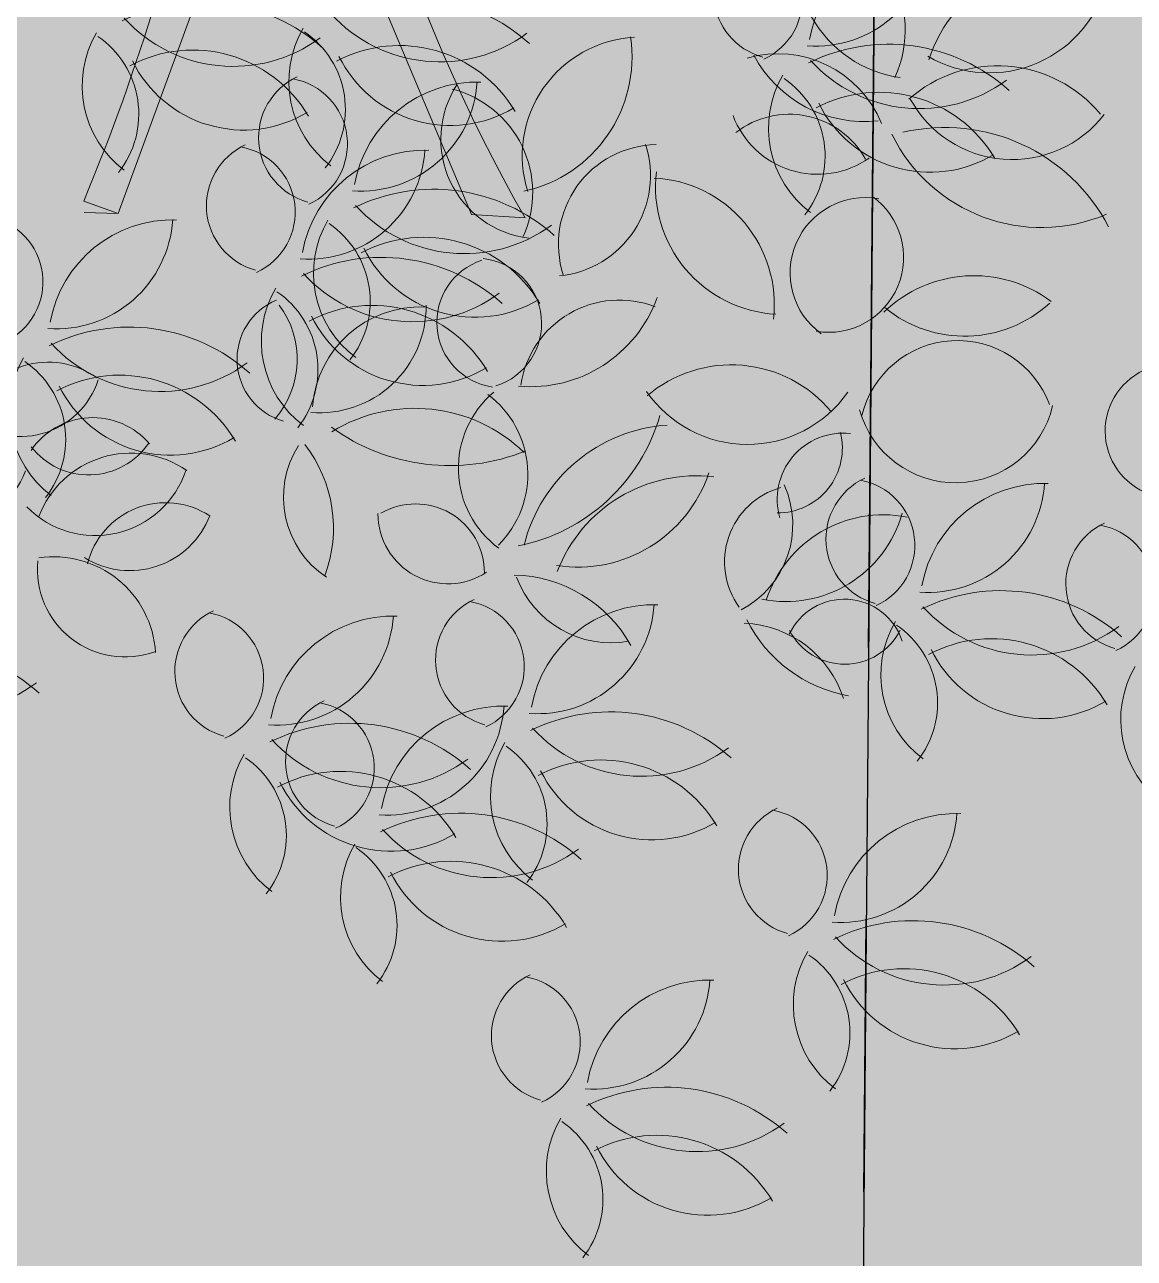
# Model space of a CAD drawing. Header units: millimetres. Extents: x 793 to 3159, y 750 to 2095.
# Drawn here: x 1213.802 to 1215.096, y 1030.798 to 1032.237 of the extents above; entities that cross this region are included whole.
import ezdxf

# ---------------------------------------------------------------- set-up
doc = ezdxf.new("R2010")
doc.units = ezdxf.units.MM
doc.linetypes.add('CENTER', pattern=[50.800000000000004, 31.75, -6.35, 6.35, -6.35])
doc.linetypes.add('CONTINUA', pattern=[0])
for name, color, linetype in [('A-PISOS', 252, 'Continuous'), ('A-TEXTO', 2, 'Continuous'), ('A-VEGETACION', 65, 'Continuous')]:
    doc.layers.add(name, color=color, linetype=linetype)
doc.layers.add('JUNTA DE CONTROL', color=7, linetype='Continuous', true_color=0xf43e0b)
pattern_1 = [(49.99999999999999, (-2174.844098950855, -711.9262848175131), (1.821846689960041, -0.1593908553890309), [0.1904999999999998, -2.095499999999997]), (354.9999999999998, (-2174.844098950855, -711.9262848175131), (-0.3524342142496936, 1.910568452390352), [0.1524, -1.6764058417]), (100.4514446999999, (-2174.692278880862, -711.9395673517138), (1.469412470903532, 1.751177519121952), [0.161900088, -1.780902446]), (46.18420000000002, (-2174.844098950854, -711.4182848166674), (2.710790408921299, -0.4204232793272717), [0.2857499999999997, -3.143249999999998]), (96.63555760999989, (-2174.618199950842, -711.4533198173158), (2.374041340515032, 2.474261245977214), [0.2428502313999999, -2.671356081599998]), (351.1841511700001, (-2174.844098950854, -711.4182848166674), (2.374041340649768, 2.474261245855327), [0.2285996707, -2.5145973192]), (21, (-2174.590098950837, -711.5452848169953), (1.516143912691326, -1.022651981870877), [0.1904999999999999, -2.095499999999999]), (326, (-2174.590098950837, -711.5452848169953), (0.6180202834764703, 1.841879661223193), [0.1523999999999999, -1.676399999999999]), (71.45144499999999, (-2174.463753624819, -711.6305058165453), (2.134164192787159, 0.8192276888590528), [0.1619000879999999, -1.780899375999998]), (37.49999999999998, (-2174.844098950855, -711.9262848175131), (0.03088603250591817, 0.8455503887315311), [0, -1.65608, 0, -1.7018, 0, -1.68275]), (7.499999999999999, (-2174.844098950855, -711.9262848175131), (0.668196625103057, 1.001805748181196), [0, -0.9702799999999999, 0, -1.61798, 0, -0.6413500000000001]), (327.5, (-2175.410518950842, -711.9262848170478), (1.355905951668714, -0.05728743992673457), [0, -0.6349999999999996, 0, -1.981199999999999, 0, -2.628899999999998]), (317.5, (-2175.664518950858, -711.9262848165821), (1.48129181386018, 0.2542649103333302), [0, -0.8254999999999996, 0, -1.315719999999999, 0, -1.866899999999999])]

# ---------------------------------------------------------------- blocks, each defined once
blk = doc.blocks.new('A$C15914C01')
at = {"layer": 'A-PISOS', "linetype": 'CONTINUA', "ltscale": 0.5}
h = blk.add_hatch(dxfattribs=at)
h.set_pattern_fill('AR-CONC', color=250, scale=0.01)
h.set_pattern_definition(pattern_1)
h.paths.add_polyline_path([(34.81679474085102, -43.96957109495997), (34.81679474090923, -45.53681116597718), (37.57679043285314, -49.10901558678597), (37.81679474090923, -48.83865645388141), (37.81679474090923, -47.04448950057849), (37.17118968244176, -47.04448950756341)])
h.paths.add_polyline_path([(37.81679474085104, 43.84853641549125), (34.81679474096745, 43.84853641595691), (34.81679474085104, 37.84701593639332), (34.82825811376097, 37.02620397275314), (37.81673829717327, 37.02620397275305)])
h.paths.add_polyline_path([(34.8283145574387, 37.64853641623631), (34.81679474085104, 37.84701593639332), (34.81679474085104, 34.84701593639329), (34.82831455743872, 34.84701593639329)])
h.paths.add_polyline_path([(34.82831455743872, 34.84701593639329), (34.81679474085104, 34.84701593639329), (34.81679474090924, 31.84701593639329), (34.82831455738051, 31.84701593639329)])
h.paths.add_polyline_path([(34.82831455738051, 31.84701593639329), (34.81679474090924, 31.84701593639329), (34.81679474090923, 28.84701593639329), (34.8283145573223, 28.84701593592763)])
h.paths.add_polyline_path([(34.8283145573223, 28.84701593592763), (34.81679474090923, 28.84701593639329), (34.81679474090926, 25.84701593639329), (34.82831455720584, 25.84701593639329)])
h.paths.add_polyline_path([(34.82831455720584, 25.84701593639329), (34.81679474090926, 25.84701593639329), (34.81679474090924, 22.84701593639329), (34.82831455714768, 22.84701593639329)])
h.paths.add_polyline_path([(34.82831455714768, 22.84701593639329), (34.81679474090924, 22.84701593639329), (34.81679474085104, 19.84701593639329), (34.82831455714768, 19.84701593639329)])
h.paths.add_polyline_path([(34.82831455714768, 19.84701593639329), (34.81679474085104, 19.84701593639329), (34.81679474085102, 16.84701593639329), (34.82831455703126, 16.84701593639329)])
h.paths.add_polyline_path([(34.82831455703126, 16.84701593639329), (34.81679474085102, 16.84701593639329), (34.81679474085099, 13.84701593592763), (34.8283145569148, 13.84701593639329)])
h.paths.add_polyline_path([(34.8283145569148, 13.84701593639329), (34.81679474085099, 13.84701593592763), (34.81679474090924, 10.84701593639329), (34.82831455685663, 10.84701593639329)])
h.paths.add_polyline_path([(34.82831455685663, 10.84701593639329), (34.81679474090924, 10.84701593639329), (34.81679474090924, 7.847015936393376), (34.82831455679845, 7.847015936393291)])
h.paths.add_polyline_path([(34.82831455679845, 7.847015936393291), (34.81679474090924, 7.847015936393376), (34.82831455674022, 4.847015936393291), (34.83018851611995, 4.278536415658976)])
h.paths.add_polyline_path([(35.44789783243321, 70.84481396246701), (34.81679474090924, 70.84701593639335), (34.81679474090924, 67.84701593639329), (35.41983184189303, 67.84507655212656)])
edge = h.paths.add_edge_path()
edge.add_line((34.81679474090924, 74.11540015973145), (34.81679474089847, 73.84701593615704))
edge.add_line((34.81679474090924, 73.84701593639329), (35.46967974905282, 73.17757758467904))
edge.add_arc((34.46967974898871, 73.17757758498192), 1.000000000071984, 359.9999999890767, 429.6890436817655)
h.paths.add_polyline_path([(34.81679474090924, 43.84701593639329), (37.81679474090923, 43.84701593639329), (34.81679474096745, 43.84853641595691)], flags=17)
h.paths.add_polyline_path([(37.81679555721348, 3.656068306416273), (34.82797273632605, 3.65633938414976), (34.81684638641309, -35.10050834994763), (37.81684638641308, -35.10050872853026)])
h.paths.add_polyline_path([(34.82815135712737, 4.278536415658976), (34.83018851611995, 4.278536415658976), (34.82831455674022, 4.847015936393291)])
h = blk.add_hatch(dxfattribs=at)
h.set_pattern_fill('AR-CONC', color=250, scale=0.01)
h.set_pattern_definition(pattern_1)
h.paths.add_polyline_path([(34.81679474102566, -42.81959897326306), (32.62775282358052, -43.15298406314113), (34.82047724927544, -45.96183820255101), (37.61671737022699, -49.54456134513021), (37.81679474090924, -49.36149951536208), (37.81187782005873, -45.95698911417276), (37.26239695627011, -45.95693011116236), (35.07667400687933, -43.15298406360671)])
h.paths.add_polyline_path([(37.81679474090926, -31.15298406360674), (31.81679474090926, -31.15298406407237), (31.81679474090924, -34.15298406407237), (37.81679474090924, -34.15298406360671)])
h.paths.add_polyline_path([(37.81679474096745, -28.15298406360679), (31.81679474090923, -28.15298406407237), (31.81679474090926, -31.15298406407237), (37.81679474090926, -31.15298406360674)])
h.paths.add_polyline_path([(37.81679474090924, -25.15298406360671), (31.81679474085104, -25.15298406360671), (31.81679474090923, -28.15298406407237), (37.81679474096745, -28.15298406360679)])
h.paths.add_polyline_path([(37.81679474090924, -22.15298406360671), (31.81679474085104, -22.15298406360671), (31.81679474085104, -25.15298406360671), (37.81679474090924, -25.15298406360671)])
h.paths.add_polyline_path([(37.81679474090924, -19.15298406360671), (31.81679474085104, -19.15298406360671), (31.81679474085104, -22.15298406360671), (37.81679474090924, -22.15298406360671)])
h.paths.add_polyline_path([(37.81679474090924, -16.15298406407237), (31.81679474085104, -16.15298406360671), (31.81679474085104, -19.15298406360671), (37.81679474090924, -19.15298406360671)])
h.paths.add_polyline_path([(37.81679474090924, -13.15298406360679), (31.81679474090924, -13.15298406360671), (31.81679474085104, -16.15298406360671), (37.81679474090924, -16.15298406407237)])
h.paths.add_polyline_path([(37.81679474090926, -10.15298406360671), (31.81679474090924, -10.15298406360671), (31.81679474090924, -13.15298406360671), (37.81679474090924, -13.15298406360679)])
h.paths.add_polyline_path([(37.81679474096745, -7.152984063606709), (31.81679474090924, -7.152984063606624), (31.81679474090924, -10.15298406360671), (37.81679474090926, -10.15298406360671)])
h.paths.add_polyline_path([(37.81679474090926, -4.152984063606709), (31.81679474085105, -4.152984063606624), (31.81679474090924, -7.152984063606624), (37.81679474096745, -7.152984063606709)])
h.paths.add_polyline_path([(37.81679474090924, -1.152984063606795), (31.81679474085104, -1.152984063606795), (31.81679474085105, -4.152984063606624), (37.81679474090926, -4.152984063606709)])
h.paths.add_polyline_path([(37.81679474090926, 1.847015936393291), (30.68679868668551, 1.845138009637509), (30.68501337594353, -0.9440509872511029), (31.81679474090924, -0.2965688914991915), (31.81679474085104, -1.152984063606795), (37.81679474090924, -1.152984063606795)])
h.paths.add_polyline_path([(34.5900180604076, 4.844951293896884), (30.68882287672022, 4.847179606091146), (30.68680668977322, 1.845138009637594), (34.81679474090923, 1.847015936393291), (37.81679474090926, 1.847015936393291), (37.82218791742342, 3.65606781700626), (34.58991025859723, 3.656360975466583)])
h.paths.add_polyline_path([(34.59029033913974, 7.847015936393376), (30.69084400986326, 7.844687608070672), (30.68883220781572, 4.847179606556892), (34.5900180604076, 4.844951293896884)])
h.paths.add_polyline_path([(34.59056224377127, 10.84495600871742), (30.69286839326378, 10.84701593592754), (30.69084557966566, 7.847015935927629), (34.59029033913974, 7.847015936393376)])
h.paths.add_polyline_path([(34.59083433548221, 13.84495836636049), (30.69504023692569, 13.84701585769653), (30.69287029426778, 10.84983529523015), (34.59056224377127, 10.84495600871742)])
h.paths.add_polyline_path([(34.59110642713495, 16.84496072400361), (30.69692173384828, 16.85845592385158), (30.69489120674552, 13.84701593639321), (34.59083433548221, 13.84495836636049)])
h.paths.add_polyline_path([(34.59137870691484, 19.84703742573038), (30.6989347221097, 19.84388419985771), (30.69691402022727, 16.84701593592771), (34.59110642713495, 16.84496072400361)])
h.paths.add_polyline_path([(34.59165079845116, 22.84703740105033), (30.70095964713255, 22.84701593639329), (30.69893683365081, 19.84701593639332), (34.59137870691484, 19.84703742573038)])
h.paths.add_polyline_path([(34.59192270220953, 25.84496779646716), (30.70298753486709, 25.85454141395175), (30.70096897741314, 22.84701584884905), (34.59165079845116, 22.84703740105033)])
h.paths.add_polyline_path([(34.59219479386229, 28.84497015317902), (30.70500527415425, 28.84701593639329), (30.70299686514772, 25.854541326873), (34.59192270220953, 25.84496779646716)])
h.paths.add_polyline_path([(34.59246688551502, 31.84497251082212), (30.70702808763599, 31.84701593685895), (30.70500264124711, 28.84311108151451), (34.59219479386229, 28.84497015317902)])
h.paths.add_polyline_path([(34.59273916226812, 34.84701593639329), (30.70905090111773, 34.84701593639329), (30.7070374187897, 31.84701593685895), (34.59246688551502, 31.84497251082212)])
h.paths.add_polyline_path([(34.81679474085104, 37.84701593639332), (30.7110739548807, 37.84737239358955), (30.70906023221325, 34.84701593592763), (34.59273916226812, 34.84701593639329), (34.59293682267889, 37.02636083867401), (34.81673830951331, 37.02634054049847)])
h.paths.add_polyline_path([(34.81679474085104, 40.84701593639329), (30.71309678029502, 40.84738991968334), (30.71108328603437, 37.84737239312381), (34.81679474085104, 37.84701593639332)])
h.paths.add_polyline_path([(31.81684639869486, -35.10037249512973), (37.8168463986367, -35.10037249466404), (37.81679474090924, -34.15298406360671), (31.81679474090924, -34.15298406407237)])
h.paths.add_polyline_path([(34.81679474102566, -42.81959897326306), (31.81679474079283, -38.9710608301684), (31.81679474090924, -42.11415632022536), (32.62775282358052, -43.15298406314113)])
edge = h.paths.add_edge_path()
edge.add_arc((36.38978652126389, 42.35979641648009), 1.211365599287743, 269.2434611565251, 270.7565401891322)
edge.add_line((36.40578106988687, 41.14853641577065), (36.37379200114831, 41.14853641539553))
h.paths.add_polyline_path([(33.42120644863462, 52.8382579991594), (33.42323117307386, 55.84701593639329), (30.72321090678447, 55.84747755015269), (30.72118808148662, 52.84746002964692)])
h.paths.add_polyline_path([(33.42928555776598, 64.8438838175498), (33.43130649637895, 67.84701593639329), (30.73130976280663, 67.85875238664448), (30.72927903599339, 64.8470159368589)])
h.paths.add_polyline_path([(33.42525032575942, 58.8474941840397), (33.42726916831452, 61.84751166962087), (30.72725655732211, 61.84751260234043), (30.725233731966, 58.84749508276582)])
h.paths.add_polyline_path([(33.42726883478463, 61.84701593592746), (33.42928766552359, 64.84701593639329), (30.72927895758767, 64.84689984936273), (30.72725622251164, 61.84701593592763)])
h.paths.add_polyline_path([(33.4232313617249, 55.84729631431401), (33.42524816334485, 58.84428093349561), (30.725236812199, 58.85206318413839), (30.72325582843041, 55.84747793897986)])
h.paths.add_polyline_path([(33.41918982221976, 49.84153382852674), (33.42120850161882, 52.84130870038643), (30.72117875039112, 52.84746003011242), (30.71916127263104, 49.84153463644907)])
h.paths.add_polyline_path([(33.41717114293714, 46.84175895666704), (33.41918982221976, 49.84153382852674), (30.71915194153554, 49.84153463644924), (30.71713861095486, 46.84175984282047)])
edge = h.paths.add_edge_path()
edge.add_line((33.41639757883966, 45.56269014673308), (33.41717114292801, 46.84175895677289))
edge.add_line((33.41717114293714, 46.84175895666704), (30.71712927986868, 46.84175984272647))
edge.add_line((30.71712927980116, 46.84175984282047), (30.71309679296116, 40.84740881566614))
edge.add_line((30.71309679298429, 40.84740881575271), (34.81679474085696, 40.84701593649829))
edge.add_line((34.81679474085104, 40.84701593639329), (34.81679474079915, 43.67199099866562))
edge.add_arc((35.41632251488046, 45.58001784561202), 1.999999999742859, 180.4964082066476, 252.55657780908848, ccw=False)
edge = h.paths.add_edge_path()
edge.add_line((33.41831249144161, 67.84362072870135), (33.44631474354107, 70.84359238063132))
edge.add_line((33.44631474354537, 70.84359238063917), (31.81679474087136, 70.84934568624402))
edge.add_line((31.81679474090923, 70.84934568637982), (29.24038687895716, 70.84701593696016))
edge.add_arc((28.7320199587266, 68.9127038968727), 1.999999998621058, -0.038632913552191894, 75.27479326523121, ccw=False)
edge.add_line((30.73201950266957, 68.91135535389185), (30.73130220782676, 67.84754766129196))
edge.add_line((30.73130220791791, 67.84754766104743), (33.41831249148882, 67.84362072872239))
edge = h.paths.add_edge_path()
edge.add_line((33.4333201496047, 70.8393219485879), (33.43374180443371, 71.59545059191082))
edge.add_arc((31.43381686776407, 71.57812289334834), 2.000000000291038, 0.4964082066476384, 78.88280872711199)
edge.add_line((31.81944964616559, 73.54059260338545), (31.81679474090656, 70.84701593665955))
edge.add_line((31.81679474090924, 70.84701593639329), (33.43332014962361, 70.83932194872146))
at = {"layer": 'A-PISOS', "color": 250, "linetype": 'CONTINUA', "ltscale": 0.5}
blk.add_line((34.81679474085104, 43.67199099855497), (34.81679474079283, 37.02634053537622), dxfattribs=at)
blk = doc.blocks.new('XR-CONJUNTO$0$A$C458D45B7')
at = {"lineweight": 0, "extrusion": (-2.431038753e-07, -5.458062555e-06, 0.9999999999850754)}
blk.add_line((-0.306700179244217, -1.748973553168524), (-0.3462940287845413, -1.748121652323789), dxfattribs=at)
blk.add_lwpolyline([(0.1056768341953756, -1.746039607411504), (0.1681496236077409, -1.749441852931746, -0.110183400112118), (-0.0866315478151346, -0.9500154628702642, -0.1101833998420092), (0.0224993086669604, -0.1180981262793735, 0.0692735072649261), (0.0548063326375628, -0.1082612125806631, -0.1590563089579632), (0.3751399186181905, -0.538228437319149), (0.4312553946826358, -0.5098288310429281), (0.269392764148572, -0.2413611861313696), (0.6188254044981516, -0.364324724050459), (0.5483464722815384, -0.2962337042532881, -0.1294805559028881), (0.1024355371985802, -0.0680214786220035, 0.1843785935647887), (0.1253873338950493, 0.0127127822028459), (0.8832010956409595, -0.1414961602746305), (0.8943481018717016, -0.0783697104571538), (0.1155722049429597, 0.0518126185293596, -0.4872325763833192), (0.1074551611673238, 0.0667273738584276, -0.1570992916173188), (0.4909116251365619, 0.4324519607623979), (0.4557245191505332, 0.4845801859256797), (0.209579759892082, 0.2904484136760961), (0.2879288838429394, 0.6525045095794586), (0.2291754821142247, 0.574071706822548, -0.1273997412221365), (0.0630088507405872, 0.109785464346262, -1.508538348831647), (0.0487339900215261, 0.1165842584665497), (-0.040924522694332, 1.360392939172), (-0.1014337488875307, 1.258849276710244), (-0.0392965130771795, 0.4626698689124006, -0.1871081543715988), (-0.3498116848631418, 1.136066294582914), (-0.394897697512958, 1.11735327515635), (-0.3355605977898967, 0.7800994209887727), (-0.5859744090214261, 0.9428042448277169), (-0.6161350556165242, 0.9071443182838824, -0.2220605319519626), (-0.0345302539157376, 0.1193180399265281), (-0.0367426437918837, 0.1217844024228717), (-0.9934550777127652, 0.5630381311383879), (-0.968252362894398, 0.4373016953526226, -0.1489961261406409), (-0.7861677130750011, 0.3976597150519567), (-0.1177291233321346, 0.021382728496569, -0.6115900730943236), (-0.1188175879802628, -0.006014787781526999, -0.1016545780940508), (-1.381010671822598, -0.3863880033419477), (-1.456498410021828, -0.4290526663706462), (-0.6570414349845557, -0.3715945938905691, -0.1249602916309785), (-1.538238662372255, -0.8654150297965941), (-1.503696750566159, -0.923972062532746), (-0.9679668136324332, -0.7053605934027904), (-1.226280993482633, -1.191342861633353), (-1.180118446766639, -1.200423412304602, -0.1767226869246864), (-0.0978248066209598, -0.0661836829207271, 0.1648750964090321), (-0.0374178879503678, -0.1120261631641644, -0.1223190868044581), (-0.6655543610660137, -1.372493323591037), (-0.6393692000421123, -1.396130720061282), (-0.1650308412428711, -0.75554137453234, -0.101540790928052), (-0.3470010525053349, -1.734637635971196), (-0.3067001748905985, -1.748973455425983), (-0.119780539559427, -1.223504673401142), (0.1056768341953756, -1.746039607411504)], format="xyb", close=True, dxfattribs=at)
at = {"lineweight": 0, "extrusion": (2.43103875319093e-07, 5.458062554979034e-06, -0.999999999985075)}
blk.add_ellipse((0.6228085007514892, -1.441885086030196), major_axis=(0.0949908976888749, -0.104309735607682, -5.462364067e-07), ratio=0.9999999999986188, start_param=0.8697546515217741, end_param=2.711844623598485, dxfattribs=at)
at = {"lineweight": 0, "extrusion": (2.431038750987531e-07, 5.458062555301372e-06, -0.9999999999850752)}
blk.add_ellipse((0.4770019452294038, -1.527752174964462), major_axis=(0.08931235548341, -0.0980741146113508, -5.135824728999997e-07), ratio=0.9999999999983333, start_param=3.949732700042472, end_param=5.869628621734388, dxfattribs=at)
at = {"lineweight": 0, "extrusion": (2.431038749981069e-07, 5.458062554798278e-06, -0.9999999999850753)}
for centre in [(0.4637933897802215, -1.483842324890246), (-0.0655102881532912, -1.657968451153918), (-0.1256705665837217, -1.737956378653051), (0.9254312535981624, -1.991083317830997), (0.6008846459144479, -2.120087257482736), (0.8812222079468481, -2.169916652354459), (0.1466351999492872, -2.265791614227055), (-0.1574664518702775, -2.28192639961844), (-0.0273478231292757, -2.38566850260804), (0.5022879438656676, -2.506075424344998), (0.215884621299665, -2.70309678213698)]:
    blk.add_ellipse(centre, major_axis=(0.05778424713268781, 0.0526219098847089, 3.012612503e-07), ratio=0.999999999993522, start_param=2.569533813415223, end_param=5.006063717383854, dxfattribs=at)
at = {"lineweight": 0, "extrusion": (2.431038756202217e-07, 5.458062554677796e-06, -0.9999999999850753)}
for centre in [(0.4120452894958362, -1.491876766600852), (-0.1172583884385858, -1.66600289286498), (-0.1774186668681068, -1.745990820363658), (-0.4709757299301601, -1.830120848944715), (0.5491365456300628, -2.128121699193342), (0.8294741076624632, -2.17795109406552), (0.0948870996653568, -2.273826055938569), (-0.2092145521546627, -2.289960841329501), (-0.0790959234136608, -2.393702944318647), (0.4505398435812822, -2.51410986605606), (0.1641365210152799, -2.711131223848041)]:
    blk.add_ellipse(centre, major_axis=(0.0520500799635815, -0.05715631930485231, -2.9930919e-07), ratio=0.9999999999934646, start_param=4.051015243574457, end_param=6.582940850850508, dxfattribs=at)
at = {"lineweight": 0, "extrusion": (2.431038752795116e-07, 5.458062555022499e-06, -0.9999999999850753)}
for centre in [(0.5040719460766923, -1.409700937025263), (-0.0252317318581845, -1.583827063289844), (-0.0853920102877055, -1.663814990788068), (-0.3789490733493039, -1.747945019369125), (0.6411632022104641, -2.045945869618662), (0.1869137562457581, -2.191650226362525), (-0.1171878955747161, -2.207785011753911), (0.0129307331667406, -2.311527114743966), (0.5425665001612288, -2.431934036480924), (0.2561631775956812, -2.628955394272906)]:
    blk.add_ellipse(centre, major_axis=(0.0916948539994522, -0.1006903420219816, -5.272828110999998e-07), ratio=0.9999999999993937, start_param=-0.7774916736469554, end_param=0.8009510972260333, dxfattribs=at)
at = {"lineweight": 0, "extrusion": (2.431038750923469e-07, 5.458062555308404e-06, -0.9999999999850753)}
for centre in [(0.6412599899731504, -1.562554217623983), (0.1119563120391831, -1.736680343888564), (0.0517960336087526, -1.816668271386788), (-0.2417610294523911, -1.900798299967845), (0.3241018001417615, -2.3445035069617), (0.0200001483231063, -2.360638292352176), (0.1501187770636534, -2.464380395341321), (0.3933512214916845, -2.781808674871625)]:
    blk.add_ellipse(centre, major_axis=(0.0977255308432051, -0.1073126429204066, -5.619616628e-07), ratio=0.9999999999975283, start_param=2.477680974062134, end_param=3.902548561906106, dxfattribs=at)
at = {"lineweight": 0, "extrusion": (2.431038754025906e-07, 5.458062554897158e-06, -0.9999999999850753)}
blk.add_ellipse((0.7829509317271004, -1.602710624728388), major_axis=(0.1017707179075399, -0.1117546726667345, -5.852231383e-07), ratio=0.9999999999981244, start_param=2.590682254324303, end_param=4.33336522240652, dxfattribs=at)
at = {"lineweight": 0, "extrusion": (2.431038750938373e-07, 5.458062555306764e-06, -0.9999999999850753)}
blk.add_ellipse((0.7068507584804138, -1.432988748018033), major_axis=(0.0957944552694004, -0.1051921241397359, -5.508571906e-07), ratio=0.9999999999995272, start_param=-0.6208981668532081, end_param=1.257402436663219, dxfattribs=at)
at = {"lineweight": 0, "extrusion": (2.431038754125881e-07, 5.458062555111465e-06, -0.9999999999850753)}
for centre in [(0.0322075294984643, -1.70456791290735), (-0.2088715510462862, -1.712114028761334), (0.5924351543985722, -1.753944738603876), (0.0631314764650597, -1.928070864868004), (0.0029711980341745, -2.008058792366682), (-0.290585865027424, -2.092188820948194), (0.7295264105323441, -2.390189671196365), (-0.5329899197708983, -2.467748226029924), (0.2752769645676381, -2.535894027941139), (-0.0288246872519267, -2.55202881333207), (0.1012939414890752, -2.655770916321215), (0.6309297084835634, -2.776177838059994), (0.3445263859175611, -2.97319919585152)]:
    blk.add_ellipse(centre, major_axis=(0.155986367083213, 0.1420508349455092, 8.132432335000001e-07), ratio=0.9999999999998458, start_param=4.983233319873191, end_param=6.171780410489464, dxfattribs=at)
at = {"lineweight": 0, "extrusion": (2.431038752091829e-07, 5.458062554908362e-06, -0.9999999999850752)}
for centre in [(-0.175787353855867, -1.404341565007142), (0.0652917266884288, -1.396795449153159), (0.625519351588082, -1.446172274849231), (0.0962156736550242, -1.620298401113358), (0.0360553952241389, -1.700286328612037), (-0.25750166783655, -1.784416357193093), (0.7626106077232181, -2.082417207441721), (-0.4999057225809338, -2.159975762275279), (0.3083611617576025, -2.228121564186948), (0.0042595099380378, -2.24425634957788), (0.1343781386785849, -2.347998452567026), (0.6640139056739827, -2.468405374304437), (0.3776105831084351, -2.66542673209642)]:
    blk.add_ellipse(centre, major_axis=(0.1268762156148613, 0.1155413303087119, 6.614759082e-07), ratio=0.9999999999986338, start_param=1.66678098063917, end_param=3.13370665425679, dxfattribs=at)
at = {"lineweight": 0, "extrusion": (2.43103875302794e-07, 5.458062555002545e-06, -0.999999999985075)}
for centre in [(-0.2271003940709306, -1.599305925885345), (0.0139786864733651, -1.591759810031361), (0.574206311373473, -1.641136635727889), (0.0449026334395057, -1.815262761991106), (-0.01525764499047, -1.895250689490694), (-0.3088147080520684, -1.979380718071296), (0.7112975675076996, -2.277381568319923), (0.9916351295400998, -2.32721096319119), (0.2570481215429936, -2.423085925064241), (-0.0470535302765711, -2.439220710455173), (0.083065098463976, -2.542962813445228), (0.6127008654593737, -2.663369735183549), (0.3262975428929167, -2.860391092974168)]:
    blk.add_ellipse(centre, major_axis=(0.0909360996356817, 0.0828120374971331, 4.741001992e-07), ratio=0.9999999999995112, start_param=2.943806295682861, end_param=4.400315453399722, dxfattribs=at)
at = {"lineweight": 0, "extrusion": (2.431038753642691e-07, 5.458062554939238e-06, -0.9999999999850753)}
for centre in [(-0.2199374298097609, -1.713952851983321), (0.0211416507349895, -1.706406736129338), (0.5813692756350975, -1.755783561825409), (0.0520655977015849, -1.929909688089991), (-0.0080946807288456, -2.009897615588669), (-0.3016517437908988, -2.094027644170636), (0.7184605317693241, -2.392028494418354), (0.264211085804618, -2.537732851163126), (-0.0398905660154014, -2.553867636554059), (0.0902280627251457, -2.657609739544113), (0.6198638297205435, -2.778016661281526), (0.3334605071545411, -2.975038019073052)]:
    blk.add_ellipse(centre, major_axis=(0.1054584335322931, -0.1158041621564983, -6.064290073e-07), ratio=0.9999999999997063, start_param=3.383310357744552, end_param=4.908592113384762, dxfattribs=at)
at = {"lineweight": 0, "extrusion": (2.431038755154759e-07, 5.458062555214093e-06, -0.999999999985075)}
for centre in [(-0.1526051045784698, -1.626173310707599), (-0.3936841851232202, -1.633719426562493), (0.4076225203216383, -1.675550136404581), (-0.1216811576118744, -1.849676262668707), (-0.1818414360423048, -1.92966419016693), (-0.4753984991039033, -2.013794218748898), (0.5447137764558648, -2.31179506899798), (0.0904643304911588, -2.457499425741843), (-0.2136373213288607, -2.47363421113232), (-0.0835186925878588, -2.577376314122374), (0.4461170744066294, -2.69778323586024), (0.1597137518410818, -2.894804593651769)]:
    blk.add_ellipse(centre, major_axis=(0.0813060988709482, 0.0740423631035591, 4.238936773e-07), ratio=0.9999999999979649, start_param=6.042078286316798, end_param=7.680111806712817, dxfattribs=at)
at = {"lineweight": 0, "extrusion": (2.431038751947918e-07, 5.458062554895259e-06, -0.9999999999850752)}
blk.add_ellipse((0.3026703888799602, -1.67583473484592), major_axis=(0.1024090420371379, 0.0932600085466747, 5.339149955e-07), ratio=0.9999999999999646, start_param=3.565307184225863, end_param=5.386181786337699, dxfattribs=at)
at = {"lineweight": 0, "extrusion": (2.431038754451209e-07, 5.458062555141084e-06, -0.9999999999850753)}
blk.add_ellipse((0.1308633672560973, -1.562129305271354), major_axis=(0.1185349671724526, 0.1079452735001063, 6.179883652e-07), ratio=0.999999999999375, start_param=0.5832085951576511, end_param=2.085095068226888, dxfattribs=at)
at = {"lineweight": 0, "extrusion": (2.43103874989083e-07, 5.458062554790057e-06, -0.9999999999850753)}
blk.add_ellipse((0.4627322242954506, -1.685770332311676), major_axis=(0.0964707260948241, 0.0878522107144071, 5.029552689999999e-07), ratio=0.9999999999996728, start_param=5.163097758611566, end_param=6.626383732242204, dxfattribs=at)
at = {"lineweight": 0, "extrusion": (2.431038751321854e-07, 5.458062555164659e-06, -0.9999999999850753)}
for centre in [(0.0784206327871289, -1.497854395321154), (-0.1626584477580764, -1.505400511175139), (0.6386482576867821, -1.547231221017681), (0.1093445797528147, -1.721357347282264), (0.0491843013219295, -1.801345274780486), (-0.2443727617387594, -1.885475303361999), (0.7757395138200991, -2.183476153609716), (0.3214900678553931, -2.329180510354943), (0.0173884160358284, -2.345315295745876), (0.147507044777285, -2.449057398735021), (0.6771428117713186, -2.569464320473342), (0.3907394892053162, -2.766485678265326)]:
    blk.add_ellipse(centre, major_axis=(0.0974261779075237, -0.10698392273422, -5.602402613e-07), ratio=0.9999999999984543, start_param=0.1902366342479631, end_param=1.841772596012493, dxfattribs=at)
at = {"lineweight": 0, "extrusion": (2.431038751610256e-07, 5.458062555142799e-06, -0.9999999999850754)}
blk.add_ellipse((0.5620955935501116, -1.486457561681163), major_axis=(0.09899647803081492, -0.1087082731158923, -5.692701275e-07), ratio=0.9999999999988141, start_param=0.6218656819728876, end_param=1.80852233738669, dxfattribs=at)
at = {"lineweight": 0, "extrusion": (2.431038751807594e-07, 5.458062554882489e-06, -0.9999999999850753)}
blk.add_ellipse((0.7190578450358771, -1.723004993457834), major_axis=(0.1154898875054319, 0.1051722355913182, 6.021126801e-07), ratio=0.9999999999998325, start_param=4.718896381538106, end_param=6.320013445990435, dxfattribs=at)
at = {"lineweight": 0, "extrusion": (2.431038750747968e-07, 5.458062554777048e-06, -0.9999999999850753)}
blk.add_ellipse((0.1851941470249585, -1.657492654689576), major_axis=(0.08595054639789998, 0.07827188432006481, 4.481077518e-07), ratio=0.99999999999898, start_param=2.417191478235875, end_param=4.449232939856693, dxfattribs=at)
at = {"lineweight": 0, "extrusion": (2.431038750984773e-07, 5.458062555301673e-06, -0.9999999999850753)}
blk.add_ellipse((0.0519401857345656, -1.721190432563616), major_axis=(0.0840543456652603, -0.0923002812515463, -4.833467718e-07), ratio=0.999999999999338, start_param=4.121445092749727, end_param=5.863654739617993, dxfattribs=at)
at = {"lineweight": 0, "extrusion": (2.431038754826826e-07, 5.458062555184253e-06, -0.9999999999850753)}
blk.add_ellipse((0.7347479908689821, -1.540685913602828), major_axis=(0.1001811442552719, 0.0912311470121377, 5.222997318e-07), ratio=0.999999999997839, start_param=1.386641634136964, end_param=3.372135403441464, dxfattribs=at)
at = {"lineweight": 0, "extrusion": (2.431038754028747e-07, 5.458062554896844e-06, -0.9999999999850752)}
blk.add_ellipse((0.4761839566558593, -1.727460977691406), major_axis=(0.0685062900161849, -0.0752269235569962, -3.939391099999999e-07), ratio=0.99999999999806, start_param=3.211816846795678, end_param=4.937174461524756, dxfattribs=at)
at = {"lineweight": 0, "extrusion": (2.431038752585475e-07, 5.458062555045517e-06, -0.9999999999850753)}
blk.add_ellipse((0.6589695263887734, -1.854831307758558), major_axis=(0.1450388651083772, -0.1592675302621648, -8.340326329999999e-07), ratio=0.9999999999999052, start_param=3.642262661884189, end_param=4.96195857251062, dxfattribs=at)
at = {"lineweight": 0, "extrusion": (2.431038749846357e-07, 5.458062555316871e-06, -0.9999999999850752)}
blk.add_ellipse((0.5080016723959488, -1.590282768864198), major_axis=(0.0708518931137493, -0.0778026360189299, -4.074272846e-07), ratio=0.9999999999988299, start_param=0.120298549382549, end_param=1.944748050548379, dxfattribs=at)
at = {"lineweight": 0, "extrusion": (2.431038752126883e-07, 5.458062555086068e-06, -0.9999999999850753)}
blk.add_ellipse((0.7689059534068293, -1.56090733195242), major_axis=(0.1307743968817067, -0.1436036830356485, -7.520061225000001e-07), ratio=0.9999999999997, start_param=0.3284655141814066, end_param=1.844368132063864, dxfattribs=at)
at = {"lineweight": 0, "extrusion": (2.431038754926357e-07, 5.458062555093296e-06, -0.9999999999850753)}
blk.add_ellipse((0.3232877142972939, -1.778555644381867), major_axis=(0.0857252196963589, 0.0780666878872743, 4.469329991e-07), ratio=0.9999999999985844, start_param=3.557171169617333, end_param=5.425825428755819, dxfattribs=at)
at = {"lineweight": 0, "extrusion": (2.431038751559968e-07, 5.458062554859929e-06, -0.9999999999850753)}
blk.add_ellipse((0.1961858985423532, -1.699648423472353), major_axis=(0.08713584536239909, 0.0793512908779298, 4.542873711e-07), ratio=0.9999999999989044, start_param=0.4177238450347315, end_param=2.199451751547845, dxfattribs=at)
at = {"lineweight": 0, "extrusion": (2.431038754902686e-07, 5.458062555191139e-06, -0.999999999985075)}
blk.add_ellipse((0.4687633935868689, -1.710599410532721), major_axis=(0.1099798582214165, 0.1001544620832588, 5.73385849e-07), ratio=0.9999999999957101, start_param=2.35607231280384, end_param=3.990406990449461, dxfattribs=at)
at = {"lineweight": 0, "extrusion": (2.431038752839162e-07, 5.458062555017663e-06, -0.9999999999850753)}
blk.add_ellipse((0.3123873503427603, -1.849001210055575), major_axis=(0.0993161494460886, -0.1090593050738992, -5.711083685e-07), ratio=0.999999999999052, start_param=3.920667571664123, end_param=5.558542273762998, dxfattribs=at)
at = {"lineweight": 0, "extrusion": (2.431038753442414e-07, 5.458062555040289e-06, -0.999999999985075)}
blk.add_ellipse((0.5657837983198988, -1.809927219239853), major_axis=(0.0649046290251987, 0.0591061700920286, 3.383837406e-07), ratio=0.9999999999952156, start_param=2.928423100952338, end_param=5.622010159073058, dxfattribs=at)
at = {"lineweight": 0, "extrusion": (2.431038755953604e-07, 5.458062555295776e-06, -0.9999999999850753)}
blk.add_ellipse((0.5227935029215587, -1.79222475424376), major_axis=(0.0646691374384125, 0.0588917168859495, 3.371559927e-07), ratio=0.9999999999953738, start_param=6.067305309411965, end_param=8.748551848428997, dxfattribs=at)
at = {"lineweight": 0, "extrusion": (2.431038756879344e-07, 5.458062554613248e-06, -0.999999999985075)}
blk.add_ellipse((0.1123391563010045, -1.873357516403301), major_axis=(0.05131968801918119, -0.05635427413564139, -2.951091384e-07), ratio=0.9999999999973056, start_param=3.974747389383522, end_param=6.706127462251222, dxfattribs=at)
at = {"lineweight": 0, "extrusion": (2.431038752990869e-07, 5.458062554999171e-06, -0.9999999999850753)}
blk.add_ellipse((0.6938446272160947, -1.962799095794706), major_axis=(0.1114322249576477, 0.1014770770744693, 5.809578403000001e-07), ratio=0.9999999999998945, start_param=4.670270584120792, end_param=6.083992427329421, dxfattribs=at)
at = {"lineweight": 0, "extrusion": (2.431038751087497e-07, 5.458062554807968e-06, -0.9999999999850752)}
blk.add_ellipse((0.1426252199048577, -1.871679478687383), major_axis=(0.0564308068879684, 0.0513893834761113, 2.942050175e-07), ratio=0.9999999999946625, start_param=2.451914189885475, end_param=5.122844101401285, dxfattribs=at)
at = {"lineweight": 0, "extrusion": (2.431038754235885e-07, 5.458062555121481e-06, -0.999999999985075)}
blk.add_ellipse((0.1747175539790078, -1.789349736770873), major_axis=(0.1161366186454082, 0.1057611889731859, 6.054844473999997e-07), ratio=0.9999999999983652, start_param=1.073020543280454, end_param=2.387841323786715, dxfattribs=at)
at = {"lineweight": 0, "extrusion": (2.43103875143908e-07, 5.458062554839985e-06, -0.999999999985075)}
blk.add_ellipse((0.2802140524649985, -1.960773806306406), major_axis=(0.08607461126426699, 0.07838486546184269, 4.487545706e-07), ratio=0.9999999999972145, start_param=4.018379103245464, end_param=5.80874771920158, dxfattribs=at)
at = {"lineweight": 0, "extrusion": (2.431038754666538e-07, 5.45806255483662e-06, -0.9999999999850753)}
blk.add_ellipse((-0.0913766227463384, -1.917026997148241), major_axis=(0.0505507300051359, -0.0555098794716265, -2.906873162e-07), ratio=0.9999999999983343, start_param=1.010888891638092, end_param=3.473310377954053, dxfattribs=at)
at = {"lineweight": 0, "extrusion": (2.431038755410555e-07, 5.458062555237389e-06, -0.999999999985075)}
blk.add_ellipse((-0.2020330372288299, -1.917979590233244), major_axis=(0.078226970340912, 0.0712383181938982, 4.078404767000001e-07), ratio=0.9999999999996464, start_param=0.0876473942310648, end_param=1.448523228476576, dxfattribs=at)
at = {"lineweight": 0, "extrusion": (2.431038754730319e-07, 5.45806255482961e-06, -0.9999999999850753)}
blk.add_ellipse((-0.0704750829777368, -1.854980298447571), major_axis=(0.0835557474293774, -0.0917527693169845, -4.804796284999959e-07), ratio=0.9999999999995258, start_param=-0.8516671932049362, end_param=0.8132292976559956, dxfattribs=at)
at = {"lineweight": 0, "extrusion": (2.431038755400776e-07, 5.458062555236496e-06, -0.9999999999850753)}
blk.add_ellipse((0.0484170340664605, -1.981075697943196), major_axis=(0.09361889208946099, 0.0852551542590073, 4.880870806e-07), ratio=0.9999999999988759, start_param=3.949300037857902, end_param=5.480078371836067, dxfattribs=at)
at = {"lineweight": 0, "extrusion": (2.431038753871517e-07, 5.458062555088298e-06, -0.9999999999850753)}
blk.add_ellipse((0.6810539017919837, -1.735335754463902), major_axis=(0.1089848443385418, 0.099248340891467, 5.681982911e-07), ratio=0.9999999999982816, start_param=1.559886864556094, end_param=2.985462502566159, dxfattribs=at)
at = {"lineweight": 0, "extrusion": (2.431038754108089e-07, 5.45806255488813e-06, -0.9999999999850753)}
blk.add_ellipse((0.6749266128322235, -2.002747992427885), major_axis=(0.0773088774934177, -0.08489306625859501, -4.445575784e-07), ratio=0.9999999999956121, start_param=2.540907375572105, end_param=5.084101446787707, dxfattribs=at)
at = {"lineweight": 0, "extrusion": (2.431038751329554e-07, 5.458062554830013e-06, -0.999999999985075)}
blk.add_ellipse((-0.3858539840462072, -2.021860444177946), major_axis=(0.0730565868100586, 0.0665298471186379, 3.808844067e-07), ratio=0.9999999999963352, start_param=4.229845074373778, end_param=6.060504869779002, dxfattribs=at)
at = {"lineweight": 0, "extrusion": (2.431038753984867e-07, 5.458062554901662e-06, -0.9999999999850753)}
blk.add_ellipse((0.4117691942483363, -2.070470128043325), major_axis=(0.1021918018287552, -0.1122170659439775, -5.876445426e-07), ratio=0.9999999999983432, start_param=3.166321442194385, end_param=4.746742961922294, dxfattribs=at)
at = {"lineweight": 0, "extrusion": (2.431038751887948e-07, 5.458062554889795e-06, -0.9999999999850753)}
blk.add_ellipse((-0.4194671300356278, -1.91433851680631), major_axis=(0.07082753468055898, 0.0644999343637395, 3.692631246999999e-07), ratio=0.9999999999953384, start_param=1.045140105595957, end_param=3.011147685798928, dxfattribs=at)
at = {"lineweight": 0, "extrusion": (2.431038753917523e-07, 5.458062554809049e-06, -0.9999999999850753)}
blk.add_ellipse((0.0431021883637186, -2.157059864990059), major_axis=(0.1240235721156327, -0.1361905859535537, -7.131861265e-07), ratio=0.9999999999992818, start_param=3.319613334677227, end_param=4.638386591353261, dxfattribs=at)
at = {"lineweight": 0, "extrusion": (2.431038754922562e-07, 5.458062554708496e-06, -0.9999999999850752)}
blk.add_ellipse((0.2091000237510343, -2.041179627541168), major_axis=(0.0781423859542203, -0.0858083439250706, -4.49350592e-07), ratio=0.9999999999997256, start_param=1.365147861772965, end_param=3.170114509106069, dxfattribs=at)
at = {"lineweight": 0, "extrusion": (2.431038750015137e-07, 5.458062554801376e-06, -0.9999999999850753)}
blk.add_ellipse((0.0570527321933696, -2.049808522091551), major_axis=(0.08652096822985811, 0.0787913457256732, 4.510816764e-07), ratio=0.9999999999978924, start_param=6.088910122487471, end_param=7.797405350976182, dxfattribs=at)
at = {"lineweight": 0, "extrusion": (2.431038753583212e-07, 5.45806255494577e-06, -0.9999999999850753)}
blk.add_ellipse((0.4287430884351126, -1.868513959903339), major_axis=(0.0962350230892385, -0.1056759127334082, -5.533906352e-07), ratio=0.9999999999972856, start_param=-0.2296099607639805, end_param=1.697980755788305, dxfattribs=at)
at = {"lineweight": 0, "extrusion": (2.431038755842054e-07, 5.458062554717346e-06, -0.9999999999850753)}
blk.add_ellipse((0.6722919166095381, -1.937612329069452), major_axis=(0.0782822357741176, -0.08596191335217548, -4.501547855e-07), ratio=0.9999999999979384, start_param=-0.6133957696533534, end_param=2.029773240689391, dxfattribs=at)
at = {"lineweight": 0, "extrusion": (2.431038752355692e-07, 5.458062554932392e-06, -0.9999999999850753)}
blk.add_ellipse((-0.3332123212649094, -2.074296562772814), major_axis=(0.0643574135962196, 0.05860784187248571, 3.355308038e-07), ratio=0.9999999999996464, start_param=4.465016063966091, end_param=6.303994515714063, dxfattribs=at)
at = {"lineweight": 0, "extrusion": (2.431038752430176e-07, 5.458062554939176e-06, -0.999999999985075)}
blk.add_ellipse((0.1198262849675302, -1.921281507928597), major_axis=(0.1593447147321104, 0.1451091540568754, 8.307521577999999e-07), ratio=0.9999999999985408, start_param=1.007110360891505, end_param=2.105119027715805, dxfattribs=at)
at = {"lineweight": 0, "extrusion": (2.43103875298976e-07, 5.458062554901125e-06, -0.9999999999850753)}
blk.add_ellipse((0.0809023819601862, -1.803702011876339), major_axis=(0.1586730548652205, -0.1742392671692038, -9.124347852e-07), ratio=0.9999999999996878, start_param=0.3451843282541052, end_param=1.356009205719239, dxfattribs=at)
at = {"lineweight": 0, "extrusion": (2.431038751692736e-07, 5.458062555133742e-06, -0.9999999999850755)}
blk.add_ellipse((0.3506445941911807, -2.174286448565907), major_axis=(0.1246875977303278, -0.1369197540948259, -7.170045447e-07), ratio=0.9999999999994676, start_param=2.543030931699515, end_param=3.801704208128494, dxfattribs=at)
at = {"lineweight": 0, "extrusion": (2.431038749843198e-07, 5.458062554685703e-06, -0.9999999999850753)}
blk.add_ellipse((0.5425639203176617, -2.074291815908508), major_axis=(0.0570832797870686, 0.0519835656590136, 2.976067197e-07), ratio=0.9999999999960199, start_param=3.585354960776082, end_param=5.548074927370272, dxfattribs=at)
at = {"lineweight": 0, "extrusion": (2.431038756029592e-07, 5.458062555202694e-06, -0.9999999999850753)}
blk.add_ellipse((0.4651328502254728, -2.015269166797679), major_axis=(0.0559974564007009, 0.0509947477160031, 2.919457216999999e-07), ratio=0.999999999997872, start_param=0.4854399324458309, end_param=2.307086870743003, dxfattribs=at)
at = {"lineweight": 0, "extrusion": (2.431038754271172e-07, 5.458062554870223e-06, -0.9999999999850755)}
blk.add_ellipse((-0.3390913734924652, -1.969563501344054), major_axis=(0.0569551318596252, -0.0625425687126017, -3.275152391e-07), ratio=0.999999999997174, start_param=-0.2465841451033786, end_param=1.641422269456762, dxfattribs=at)
at = {"lineweight": 0, "extrusion": (2.431038752821831e-07, 5.458062554983775e-06, -0.9999999999850753)}
blk.add_ellipse((-0.2881579555446478, -2.143077814498155), major_axis=(0.0849492315425074, 0.0773600250729296, 4.428873435e-07), ratio=0.999999999999656, start_param=4.23533714161003, end_param=6.046288776635972, dxfattribs=at)
at = {"lineweight": 0, "extrusion": (2.431038751238434e-07, 5.458062555173819e-06, -0.9999999999850752)}
blk.add_ellipse((0.0018578403878564, -2.076802950876754), major_axis=(0.07575417526521, -0.0831858439634213, -4.356174064999999e-07), ratio=0.9999999999989612, start_param=1.317084003031984, end_param=2.865627246930241, dxfattribs=at)
at = {"lineweight": 0, "extrusion": (2.431038752198313e-07, 5.458062554918067e-06, -0.9999999999850753)}
blk.add_ellipse((-0.2104944886441444, -2.114949106679886), major_axis=(0.1171420867932277, 0.1066768304653214, 6.107265091000001e-07), ratio=0.9999999999991376, start_param=0.0679216114950677, end_param=1.089621499275734, dxfattribs=at)
at = {"lineweight": 0, "extrusion": (2.431038752042485e-07, 5.458062554903871e-06, -0.999999999985075)}
blk.add_ellipse((0.3726786783176976, -2.22259310773279), major_axis=(0.1287490177911166, 0.1172468198191055, 6.712398620999999e-07), ratio=0.9999999999992936, start_param=4.238059942460501, end_param=5.558371831129182, dxfattribs=at)
at = {"lineweight": 0, "extrusion": (2.431038751207403e-07, 5.458062554818884e-06, -0.9999999999850754)}
blk.add_ellipse((-0.5176588376193652, -2.010287610260093), major_axis=(0.0833978843398769, 0.0759472723462347, 4.347993122e-07), ratio=0.9999999999992776, start_param=1.098370552901897, end_param=3.068092739326633, dxfattribs=at)
at = {"lineweight": 0, "extrusion": (2.431038754261656e-07, 5.45806255512383e-06, -0.9999999999850752)}
blk.add_ellipse((-0.3311104165268262, -2.013056585295089), major_axis=(0.0826435931974923, 0.07526036817267591, 4.308667752000001e-07), ratio=0.999999999999684, start_param=1.049221243025224, end_param=3.093477247865227, dxfattribs=at)
at = {"lineweight": 0, "extrusion": (2.431038751958938e-07, 5.458062555204509e-06, -0.9999999999850753)}
blk.add_ellipse((0.2319859903805082, -1.99496955614495), major_axis=(0.1086771772863253, -0.1193386724952851, -6.249380967999999e-07), ratio=0.9999999999954926, start_param=-0.5174112152521337, end_param=0.8835817125850407, dxfattribs=at)
at = {"lineweight": 0, "extrusion": (2.431038750923414e-07, 5.458062555308404e-06, -0.9999999999850755)}
for centre in [(0.7783512461064676, -2.198799150216926), (0.6797545440581417, -2.584787317079643)]:
    blk.add_ellipse(centre, major_axis=(0.0977255308432051, -0.1073126429204065, -5.619616627999999e-07), ratio=0.9999999999975283, start_param=2.477680974062134, end_param=3.902548561906106, dxfattribs=at)
at = {"lineweight": 0, "extrusion": (2.431038749892114e-07, 5.458062554790174e-06, -0.9999999999850753)}
blk.add_ellipse((0.4944315591519626, -2.147692060799271), major_axis=(0.0663932008194217, 0.06046175564863641, 3.461444889000001e-07), ratio=0.9999999999996464, start_param=3.241773909417133, end_param=5.168830712272804, dxfattribs=at)
at = {"lineweight": 0, "extrusion": (2.431038753229275e-07, 5.458062554974825e-06, -0.9999999999850755)}
blk.add_ellipse((0.3716053172252032, -2.105484850913852), major_axis=(0.0755553810766916, -0.0829675475818816, -4.344742588000001e-07), ratio=0.999999999997216, start_param=-1.266144229896903, end_param=0.2478167475231732, dxfattribs=at)
at = {"lineweight": 0, "extrusion": (2.431038750953238e-07, 5.458062554895741e-06, -0.9999999999850753)}
blk.add_ellipse((-0.2473033634419153, -2.179633618620299), major_axis=(0.0694826528624943, 0.063275201787865, 3.622515117e-07), ratio=0.9999999999959106, start_param=4.114510301233381, end_param=6.021325002362749, dxfattribs=at)
at = {"lineweight": 0, "extrusion": (2.431038751986758e-07, 5.458062554898796e-06, -0.9999999999850753)}
blk.add_ellipse((0.0442302768474292, -2.164746782085785), major_axis=(0.05942692759406419, 0.05411783632655429, 3.098254524e-07), ratio=0.9999999999997298, start_param=4.913936110789272, end_param=7.019775585457249, dxfattribs=at)
at = {"lineweight": 0, "extrusion": (2.431038750919196e-07, 5.458062555308875e-06, -0.9999999999850753)}
blk.add_ellipse((0.5907236249122434, -2.235395364647956), major_axis=(0.09655859836846797, -0.1060312315339122, -5.552513251e-07), ratio=0.999999999999, start_param=2.611194745749914, end_param=4.065192581087808, dxfattribs=at)
at = {"lineweight": 0, "extrusion": (2.431038754370267e-07, 5.45806255513372e-06, -0.9999999999850753)}
blk.add_ellipse((-0.2899983952547701, -2.06563688963206), major_axis=(0.0737372538478245, 0.0671497046282558, 3.844331005999999e-07), ratio=0.9999999999997408, start_param=1.096087350323363, end_param=2.860218420149596, dxfattribs=at)
at = {"lineweight": 0, "extrusion": (2.431038755791732e-07, 5.458062555281033e-06, -0.9999999999850753)}
blk.add_ellipse((0.0814416028156302, -2.095501083335875), major_axis=(0.0604813007012895, 0.0550780136999112, 3.153224828e-07), ratio=0.9999999999997744, start_param=1.717436229976414, end_param=3.872544008353498, dxfattribs=at)
at = {"lineweight": 0, "extrusion": (2.431038753934951e-07, 5.458062554807148e-06, -0.999999999985075)}
blk.add_ellipse((0.4753020055177332, -2.053629067625024), major_axis=(0.0947244541588225, -0.1040171533197962, -5.447042477e-07), ratio=0.9999999999985852, start_param=-0.5713316538532803, end_param=0.9312521267206096, dxfattribs=at)
at = {"lineweight": 0, "extrusion": (2.431038754662226e-07, 5.458062555169114e-06, -0.9999999999850753)}
blk.add_ellipse((-0.294801247538544, -2.163724634225217), major_axis=(0.0757132850822578, 0.0689492009046189, 3.947352447e-07), ratio=0.999999999999955, start_param=1.95550956578198, end_param=3.964826847493486, dxfattribs=at)
at = {"lineweight": 0, "extrusion": (2.431038752540354e-07, 5.458062554958141e-06, -0.999999999985075)}
blk.add_ellipse((-0.3769214161957279, -2.268896873537414), major_axis=(0.08787665754693139, 0.0800259202786805, 4.581496348999999e-07), ratio=0.9999999999978726, start_param=5.293270293410483, end_param=6.951224512795, dxfattribs=at)
at = {"lineweight": 0, "extrusion": (2.43103875113059e-07, 5.458062554811895e-06, -0.999999999985075)}
blk.add_ellipse((0.1573590018933828, -2.325957835454119), major_axis=(0.1180434730426658, 0.1074976885424428, 6.154259342999999e-07), ratio=0.9999999999981628, start_param=5.462246417886701, end_param=6.506525071598309, dxfattribs=at)
at = {"lineweight": 0, "extrusion": (2.431038754986123e-07, 5.458062555098729e-06, -0.9999999999850753)}
blk.add_ellipse((0.271954586013635, -2.126822601434469), major_axis=(0.08690779880984452, 0.07914361758056052, 4.530984383e-07), ratio=0.999999999999238, start_param=2.121846011641399, end_param=3.517127695077849, dxfattribs=at)
at = {"lineweight": 0, "extrusion": (2.431038752701591e-07, 5.458062554972826e-06, -0.999999999985075)}
blk.add_ellipse((0.5455373370714371, -2.261914029593753), major_axis=(0.0525334013598437, 0.0478401649146199, 2.738856862e-07), ratio=0.9999999999977766, start_param=4.308394980554465, end_param=6.697311435257005, dxfattribs=at)
at = {"lineweight": 0, "extrusion": (2.431038754401933e-07, 5.458062554855863e-06, -0.9999999999850753)}
blk.add_ellipse((0.5785189624634768, -2.14035388887305), major_axis=(0.1114396275154923, -0.1223721258054914, -6.408233123e-07), ratio=0.9999999999997592, start_param=0.9071093836581012, end_param=1.835463694762694, dxfattribs=at)
at = {"lineweight": 0, "extrusion": (2.431038756031637e-07, 5.458062555202879e-06, -0.9999999999850753)}
blk.add_ellipse((0.4236770803408946, -2.347807839787037), major_axis=(0.0946985254814844, 0.0862383352102643, 4.937158068e-07), ratio=0.9999999999968572, start_param=5.486699658112826, end_param=6.696734319456492, dxfattribs=at)
at = {"lineweight": 0, "extrusion": (2.431038750976875e-07, 5.458062554797892e-06, -0.9999999999850755)}
blk.add_ellipse((0.5453680586483644, -2.194270081107332), major_axis=(0.0535869482477743, 0.0487995898815784, 2.79378409e-07), ratio=0.9999999999987581, start_param=1.197735427635731, end_param=3.396556364007586, dxfattribs=at)
blk = doc.blocks.new('A$C3E6A45EC')
at = {"layer": 'JUNTA DE CONTROL', "linetype": 'CENTER', "ltscale": 0.05}
blk.add_line((35.38420087509836, 37.64769138114107), (35.44177778872566, 44.29309242101567), dxfattribs=at)

msp = doc.modelspace()

# ---------------------------------------------------------------- block references
at = {"layer": 'A-TEXTO', "linetype": 'CONTINUA', "ltscale": 0.5}
msp.add_blockref('A$C3E6A45EC', (1179.358200699986, 988.7831409249757, 293.7208851435402), dxfattribs=at)
at = {"layer": 'A-VEGETACION', "linetype": 'CONTINUA', "ltscale": 0.5, "rotation": 359.4659533148276}
msp.add_blockref('XR-CONJUNTO$0$A$C458D45B7', (1214.233712195499, 1033.763015048329, 293.7208851435402), dxfattribs=at)
at = {"layer": 'JUNTA DE CONTROL', "linetype": 'CENTER', "ltscale": 0.05, "rotation": 359.5035917933524}
msp.add_blockref('A$C15914C01', (1179.606122941383, 989.7075288982433, 293.7208851435402), dxfattribs=at)

doc.saveas('drawing.dxf')
